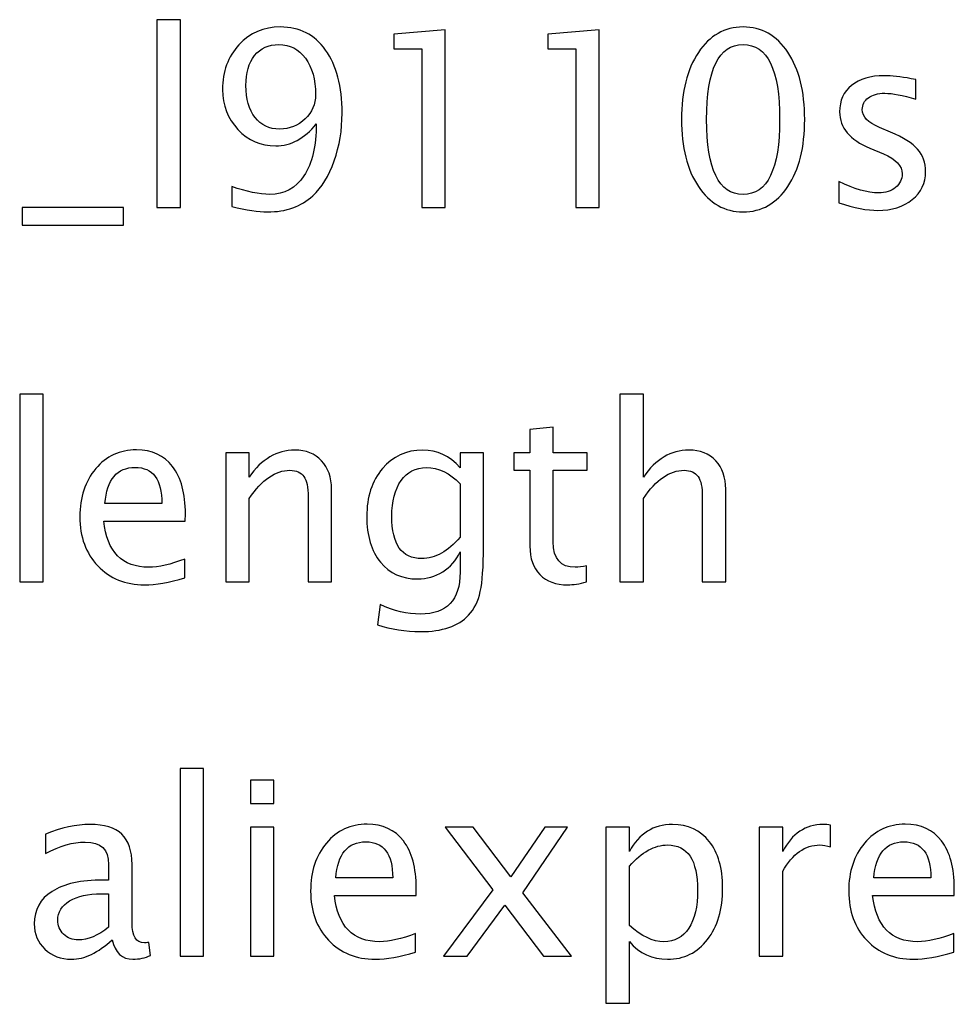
# Model space of a CAD drawing. Header units: centimetres. Extents: x -32.9 to 32.9, y -27.7 to 43.3.
# Drawn here: x 10.08 to 14.95, y 31.52 to 36.65 of the extents above; entities that cross this region are included whole.
import ezdxf

# ---------------------------------------------------------------- set-up
doc = ezdxf.new("R2010")
doc.units = ezdxf.units.CM
doc.header["$MEASUREMENT"] = 0
doc.layers.add('Layer 1', color=7, linetype='Continuous')

msp = doc.modelspace()

# ---------------------------------------------------------------- linework, layer by layer
at = {"layer": 'Layer 1'}
for points, knots in [([(10.79806, 35.67044), (10.79806, 35.67044), (10.79806, 36.64961), (10.79806, 36.64961), (10.79806, 36.64961), (10.79806, 36.64961), (10.91998, 36.64961), (10.91998, 36.64961), (10.91998, 36.64961), (10.91998, 36.64961), (10.91998, 35.67044), (10.91998, 35.67044), (10.91998, 35.67044), (10.91998, 35.67044), (10.79806, 35.67044), (10.79806, 35.67044)], [0, 0, 0, 0, 0.2, 0.2, 0.2, 0.2, 0.4, 0.4, 0.4, 0.4, 0.6, 0.6, 0.6, 0.6, 1, 1, 1, 1]), ([(11.18795, 35.67552), (11.18795, 35.67552), (11.18795, 35.77966), (11.18795, 35.77966), (11.18795, 35.77966), (11.26563, 35.75257), (11.33167, 35.73902), (11.38628, 35.73902), (11.38628, 35.73902), (11.46227, 35.73902), (11.52175, 35.77141), (11.56451, 35.83618), (11.56451, 35.83618), (11.60726, 35.90095), (11.62864, 35.99112), (11.62864, 36.10647), (11.62864, 36.10647), (11.56662, 36.03006), (11.49614, 35.99175), (11.41697, 35.99175), (11.41697, 35.99175), (11.33972, 35.99175), (11.2741, 36.02011), (11.22034, 36.07705), (11.22034, 36.07705), (11.16657, 36.13399), (11.13969, 36.20321), (11.13969, 36.28512), (11.13969, 36.28512), (11.13969, 36.3791), (11.16827, 36.45699), (11.22563, 36.5188), (11.22563, 36.5188), (11.28278, 36.58061), (11.35474, 36.61151), (11.44153, 36.61151), (11.44153, 36.61151), (11.54122, 36.61151), (11.61975, 36.57151), (11.67711, 36.4915), (11.67711, 36.4915), (11.73447, 36.41149), (11.76326, 36.30205), (11.76326, 36.16299), (11.76326, 36.16299), (11.76326, 36.07451), (11.7495, 35.99133), (11.72177, 35.91343), (11.72177, 35.91343), (11.69405, 35.83533), (11.657, 35.77479), (11.61023, 35.7314), (11.61023, 35.7314), (11.55054, 35.67552), (11.4718, 35.64758), (11.37443, 35.64758), (11.37443, 35.64758), (11.32638, 35.64758), (11.26436, 35.65689), (11.18795, 35.67552)], [0, 0, 0, 0, 0.0625, 0.0625, 0.0625, 0.0625, 0.125, 0.125, 0.125, 0.125, 0.1875, 0.1875, 0.1875, 0.1875, 0.25, 0.25, 0.25, 0.25, 0.3125, 0.3125, 0.3125, 0.3125, 0.375, 0.375, 0.375, 0.375, 0.4375, 0.4375, 0.4375, 0.4375, 0.5, 0.5, 0.5, 0.5, 0.5625, 0.5625, 0.5625, 0.5625, 0.625, 0.625, 0.625, 0.625, 0.6875, 0.6875, 0.6875, 0.6875, 0.75, 0.75, 0.75, 0.75, 0.8125, 0.8125, 0.8125, 0.8125, 0.875, 0.875, 0.875, 0.875, 1, 1, 1, 1]), ([(13.85367, 35.64758), (13.75736, 35.64758), (13.67968, 35.69182), (13.62084, 35.78008), (13.62084, 35.78008), (13.56178, 35.86835), (13.53236, 35.98477), (13.53236, 36.12955), (13.53236, 36.12955), (13.53236, 36.27433), (13.56178, 36.39074), (13.62084, 36.47901), (13.62084, 36.47901), (13.67968, 36.56727), (13.75736, 36.61151), (13.85367, 36.61151), (13.85367, 36.61151), (13.9504, 36.61151), (14.02808, 36.56748), (14.08693, 36.47943), (14.08693, 36.47943), (14.14556, 36.39138), (14.17498, 36.27475), (14.17498, 36.12955), (14.17498, 36.12955), (14.17498, 35.98477), (14.14556, 35.86835), (14.08693, 35.78008), (14.08693, 35.78008), (14.02808, 35.69182), (13.9504, 35.64758), (13.85367, 35.64758)], [0, 0, 0, 0, 0.1111111, 0.1111111, 0.1111111, 0.1111111, 0.2222222, 0.2222222, 0.2222222, 0.2222222, 0.3333333, 0.3333333, 0.3333333, 0.3333333, 0.4444444, 0.4444444, 0.4444444, 0.4444444, 0.5555556, 0.5555556, 0.5555556, 0.5555556, 0.6666667, 0.6666667, 0.6666667, 0.6666667, 0.7777778, 0.7777778, 0.7777778, 0.7777778, 1, 1, 1, 1]), ([(12.17897, 35.67044), (12.17897, 35.67044), (12.17897, 36.49721), (12.17897, 36.49721), (12.17897, 36.49721), (12.17897, 36.49721), (12.03292, 36.49721), (12.03292, 36.49721), (12.03292, 36.49721), (12.03292, 36.49721), (12.03292, 36.57341), (12.03292, 36.57341), (12.03292, 36.57341), (12.03292, 36.57341), (12.30089, 36.59627), (12.30089, 36.59627), (12.30089, 36.59627), (12.30089, 36.59627), (12.30089, 35.67044), (12.30089, 35.67044), (12.30089, 35.67044), (12.30089, 35.67044), (12.17897, 35.67044), (12.17897, 35.67044)], [0, 0, 0, 0, 0.1428571, 0.1428571, 0.1428571, 0.1428571, 0.2857143, 0.2857143, 0.2857143, 0.2857143, 0.4285714, 0.4285714, 0.4285714, 0.4285714, 0.5714286, 0.5714286, 0.5714286, 0.5714286, 0.7142857, 0.7142857, 0.7142857, 0.7142857, 1, 1, 1, 1]), ([(12.98203, 35.67044), (12.98203, 35.67044), (12.98203, 36.49721), (12.98203, 36.49721), (12.98203, 36.49721), (12.98203, 36.49721), (12.83598, 36.49721), (12.83598, 36.49721), (12.83598, 36.49721), (12.83598, 36.49721), (12.83598, 36.57341), (12.83598, 36.57341), (12.83598, 36.57341), (12.83598, 36.57341), (13.10395, 36.59627), (13.10395, 36.59627), (13.10395, 36.59627), (13.10395, 36.59627), (13.10395, 35.67044), (13.10395, 35.67044), (13.10395, 35.67044), (13.10395, 35.67044), (12.98203, 35.67044), (12.98203, 35.67044)], [0, 0, 0, 0, 0.1428571, 0.1428571, 0.1428571, 0.1428571, 0.2857143, 0.2857143, 0.2857143, 0.2857143, 0.4285714, 0.4285714, 0.4285714, 0.4285714, 0.5714286, 0.5714286, 0.5714286, 0.5714286, 0.7142857, 0.7142857, 0.7142857, 0.7142857, 1, 1, 1, 1]), ([(11.26161, 36.30586), (11.26161, 36.23601), (11.27749, 36.18077), (11.30924, 36.14013), (11.30924, 36.14013), (11.34099, 36.0997), (11.38374, 36.07938), (11.43772, 36.07938), (11.43772, 36.07938), (11.48958, 36.07938), (11.53381, 36.09695), (11.57022, 36.13209), (11.57022, 36.13209), (11.60663, 36.16722), (11.62483, 36.20977), (11.62483, 36.2593), (11.62483, 36.2593), (11.62483, 36.33761), (11.60726, 36.40069), (11.57191, 36.44832), (11.57191, 36.44832), (11.53678, 36.49615), (11.49063, 36.52007), (11.43327, 36.52007), (11.43327, 36.52007), (11.37972, 36.52007), (11.33781, 36.50102), (11.30733, 36.46292), (11.30733, 36.46292), (11.27685, 36.42482), (11.26161, 36.37254), (11.26161, 36.30586)], [0, 0, 0, 0, 0.1111111, 0.1111111, 0.1111111, 0.1111111, 0.2222222, 0.2222222, 0.2222222, 0.2222222, 0.3333333, 0.3333333, 0.3333333, 0.3333333, 0.4444444, 0.4444444, 0.4444444, 0.4444444, 0.5555556, 0.5555556, 0.5555556, 0.5555556, 0.6666667, 0.6666667, 0.6666667, 0.6666667, 0.7777778, 0.7777778, 0.7777778, 0.7777778, 1, 1, 1, 1]), ([(13.85346, 35.73902), (13.98067, 35.73902), (14.04417, 35.8692), (14.04417, 36.12955), (14.04417, 36.12955), (14.04417, 36.3899), (13.98067, 36.52007), (13.85346, 36.52007), (13.85346, 36.52007), (13.72667, 36.52007), (13.66317, 36.3899), (13.66317, 36.12955), (13.66317, 36.12955), (13.66317, 35.8692), (13.72667, 35.73902), (13.85346, 35.73902)], [0, 0, 0, 0, 0.2, 0.2, 0.2, 0.2, 0.4, 0.4, 0.4, 0.4, 0.6, 0.6, 0.6, 0.6, 1, 1, 1, 1]), ([(14.3532, 35.69457), (14.3532, 35.69457), (14.3532, 35.80633), (14.3532, 35.80633), (14.3532, 35.80633), (14.433, 35.76654), (14.50221, 35.74664), (14.56127, 35.74664), (14.56127, 35.74664), (14.59641, 35.74664), (14.62562, 35.75617), (14.64869, 35.77522), (14.64869, 35.77522), (14.67176, 35.79405), (14.6834, 35.81776), (14.6834, 35.84634), (14.6834, 35.84634), (14.6834, 35.88803), (14.65102, 35.92254), (14.58625, 35.94984), (14.58625, 35.94984), (14.58625, 35.94984), (14.51491, 35.98011), (14.51491, 35.98011), (14.51491, 35.98011), (14.40972, 36.02371), (14.35701, 36.08679), (14.35701, 36.1687), (14.35701, 36.1687), (14.35701, 36.22734), (14.37775, 36.27348), (14.41924, 36.30713), (14.41924, 36.30713), (14.46073, 36.34079), (14.51767, 36.35751), (14.58984, 36.35751), (14.58984, 36.35751), (14.62731, 36.35751), (14.67388, 36.35243), (14.72912, 36.34206), (14.72912, 36.34206), (14.72912, 36.34206), (14.75452, 36.33719), (14.75452, 36.33719), (14.75452, 36.33719), (14.75452, 36.33719), (14.75452, 36.23559), (14.75452, 36.23559), (14.75452, 36.23559), (14.68658, 36.25591), (14.63239, 36.26607), (14.59196, 36.26607), (14.59196, 36.26607), (14.5564, 36.26607), (14.52825, 36.25824), (14.50687, 36.24279), (14.50687, 36.24279), (14.4857, 36.22734), (14.47512, 36.20659), (14.47512, 36.18056), (14.47512, 36.18056), (14.47512, 36.14394), (14.50475, 36.11282), (14.56423, 36.08764), (14.56423, 36.08764), (14.56423, 36.08764), (14.62286, 36.06287), (14.62286, 36.06287), (14.62286, 36.06287), (14.68933, 36.03493), (14.73632, 36.0053), (14.76383, 35.97418), (14.76383, 35.97418), (14.79156, 35.94307), (14.80532, 35.90412), (14.80532, 35.85755), (14.80532, 35.85755), (14.80532, 35.7985), (14.78204, 35.75003), (14.73526, 35.71214), (14.73526, 35.71214), (14.68869, 35.67425), (14.629, 35.6552), (14.5564, 35.6552), (14.5564, 35.6552), (14.50052, 35.6552), (14.433, 35.66832), (14.3532, 35.69457)], [0, 0, 0, 0, 0.0434783, 0.0434783, 0.0434783, 0.0434783, 0.0869565, 0.0869565, 0.0869565, 0.0869565, 0.1304348, 0.1304348, 0.1304348, 0.1304348, 0.173913, 0.173913, 0.173913, 0.173913, 0.2173913, 0.2173913, 0.2173913, 0.2173913, 0.2608696, 0.2608696, 0.2608696, 0.2608696, 0.3043478, 0.3043478, 0.3043478, 0.3043478, 0.3478261, 0.3478261, 0.3478261, 0.3478261, 0.3913043, 0.3913043, 0.3913043, 0.3913043, 0.4347826, 0.4347826, 0.4347826, 0.4347826, 0.4782609, 0.4782609, 0.4782609, 0.4782609, 0.5217391, 0.5217391, 0.5217391, 0.5217391, 0.5652174, 0.5652174, 0.5652174, 0.5652174, 0.6086957, 0.6086957, 0.6086957, 0.6086957, 0.6521739, 0.6521739, 0.6521739, 0.6521739, 0.6956522, 0.6956522, 0.6956522, 0.6956522, 0.7391304, 0.7391304, 0.7391304, 0.7391304, 0.7826087, 0.7826087, 0.7826087, 0.7826087, 0.826087, 0.826087, 0.826087, 0.826087, 0.8695652, 0.8695652, 0.8695652, 0.8695652, 0.9130435, 0.9130435, 0.9130435, 0.9130435, 1, 1, 1, 1]), ([(10.09448, 35.579), (10.09448, 35.579), (10.09448, 35.67044), (10.09448, 35.67044), (10.09448, 35.67044), (10.09448, 35.67044), (10.6228, 35.67044), (10.6228, 35.67044), (10.6228, 35.67044), (10.6228, 35.67044), (10.6228, 35.579), (10.6228, 35.579), (10.6228, 35.579), (10.6228, 35.579), (10.09448, 35.579), (10.09448, 35.579)], [0, 0, 0, 0, 0.2, 0.2, 0.2, 0.2, 0.4, 0.4, 0.4, 0.4, 0.6, 0.6, 0.6, 0.6, 1, 1, 1, 1]), ([(10.08221, 33.71887), (10.08221, 33.71887), (10.08221, 34.69804), (10.08221, 34.69804), (10.08221, 34.69804), (10.08221, 34.69804), (10.20413, 34.69804), (10.20413, 34.69804), (10.20413, 34.69804), (10.20413, 34.69804), (10.20413, 33.71887), (10.20413, 33.71887), (10.20413, 33.71887), (10.20413, 33.71887), (10.08221, 33.71887), (10.08221, 33.71887)], [0, 0, 0, 0, 0.2, 0.2, 0.2, 0.2, 0.4, 0.4, 0.4, 0.4, 0.6, 0.6, 0.6, 0.6, 1, 1, 1, 1]), ([(13.21192, 33.71887), (13.21192, 33.71887), (13.21192, 34.69804), (13.21192, 34.69804), (13.21192, 34.69804), (13.21192, 34.69804), (13.33384, 34.69804), (13.33384, 34.69804), (13.33384, 34.69804), (13.33384, 34.69804), (13.33384, 34.26476), (13.33384, 34.26476), (13.33384, 34.26476), (13.3984, 34.35895), (13.47756, 34.40594), (13.57112, 34.40594), (13.57112, 34.40594), (13.62996, 34.40594), (13.67674, 34.38753), (13.71124, 34.35048), (13.71124, 34.35048), (13.74574, 34.31365), (13.7631, 34.26391), (13.7631, 34.20168), (13.7631, 34.20168), (13.7631, 34.20168), (13.7631, 33.71887), (13.7631, 33.71887), (13.7631, 33.71887), (13.7631, 33.71887), (13.64118, 33.71887), (13.64118, 33.71887), (13.64118, 33.71887), (13.64118, 33.71887), (13.64118, 34.16189), (13.64118, 34.16189), (13.64118, 34.16189), (13.64118, 34.21184), (13.63377, 34.2474), (13.61917, 34.26857), (13.61917, 34.26857), (13.60435, 34.28995), (13.58001, 34.30053), (13.54593, 34.30053), (13.54593, 34.30053), (13.471, 34.30053), (13.4003, 34.25164), (13.33384, 34.15385), (13.33384, 34.15385), (13.33384, 34.15385), (13.33384, 33.71887), (13.33384, 33.71887), (13.33384, 33.71887), (13.33384, 33.71887), (13.21192, 33.71887), (13.21192, 33.71887)], [0, 0, 0, 0, 0.0666667, 0.0666667, 0.0666667, 0.0666667, 0.1333333, 0.1333333, 0.1333333, 0.1333333, 0.2, 0.2, 0.2, 0.2, 0.2666667, 0.2666667, 0.2666667, 0.2666667, 0.3333333, 0.3333333, 0.3333333, 0.3333333, 0.4, 0.4, 0.4, 0.4, 0.4666667, 0.4666667, 0.4666667, 0.4666667, 0.5333333, 0.5333333, 0.5333333, 0.5333333, 0.6, 0.6, 0.6, 0.6, 0.6666667, 0.6666667, 0.6666667, 0.6666667, 0.7333333, 0.7333333, 0.7333333, 0.7333333, 0.8, 0.8, 0.8, 0.8, 0.8666667, 0.8666667, 0.8666667, 0.8666667, 1, 1, 1, 1]), ([(13.03793, 33.71908), (13.00025, 33.70871), (12.96745, 33.70363), (12.93972, 33.70363), (12.93972, 33.70363), (12.87749, 33.70363), (12.82902, 33.72141), (12.7943, 33.75697), (12.7943, 33.75697), (12.75938, 33.79253), (12.74202, 33.84185), (12.74202, 33.90514), (12.74202, 33.90514), (12.74202, 33.90514), (12.74202, 34.30053), (12.74202, 34.30053), (12.74202, 34.30053), (12.74202, 34.30053), (12.65778, 34.30053), (12.65778, 34.30053), (12.65778, 34.30053), (12.65778, 34.30053), (12.65778, 34.39197), (12.65778, 34.39197), (12.65778, 34.39197), (12.65778, 34.39197), (12.74202, 34.39197), (12.74202, 34.39197), (12.74202, 34.39197), (12.74202, 34.39197), (12.74202, 34.51368), (12.74202, 34.51368), (12.74202, 34.51368), (12.74202, 34.51368), (12.86394, 34.52532), (12.86394, 34.52532), (12.86394, 34.52532), (12.86394, 34.52532), (12.86394, 34.39197), (12.86394, 34.39197), (12.86394, 34.39197), (12.86394, 34.39197), (13.04047, 34.39197), (13.04047, 34.39197), (13.04047, 34.39197), (13.04047, 34.39197), (13.04047, 34.30053), (13.04047, 34.30053), (13.04047, 34.30053), (13.04047, 34.30053), (12.86394, 34.30053), (12.86394, 34.30053), (12.86394, 34.30053), (12.86394, 34.30053), (12.86394, 33.92715), (12.86394, 33.92715), (12.86394, 33.92715), (12.86394, 33.8391), (12.90225, 33.79507), (12.97866, 33.79507), (12.97866, 33.79507), (12.99496, 33.79507), (13.01465, 33.79782), (13.03793, 33.80311), (13.03793, 33.80311), (13.03793, 33.80311), (13.03793, 33.71908), (13.03793, 33.71908)], [0, 0, 0, 0, 0.0555556, 0.0555556, 0.0555556, 0.0555556, 0.1111111, 0.1111111, 0.1111111, 0.1111111, 0.1666667, 0.1666667, 0.1666667, 0.1666667, 0.2222222, 0.2222222, 0.2222222, 0.2222222, 0.2777778, 0.2777778, 0.2777778, 0.2777778, 0.3333333, 0.3333333, 0.3333333, 0.3333333, 0.3888889, 0.3888889, 0.3888889, 0.3888889, 0.4444444, 0.4444444, 0.4444444, 0.4444444, 0.5, 0.5, 0.5, 0.5, 0.5555556, 0.5555556, 0.5555556, 0.5555556, 0.6111111, 0.6111111, 0.6111111, 0.6111111, 0.6666667, 0.6666667, 0.6666667, 0.6666667, 0.7222222, 0.7222222, 0.7222222, 0.7222222, 0.7777778, 0.7777778, 0.7777778, 0.7777778, 0.8333333, 0.8333333, 0.8333333, 0.8333333, 0.8888889, 0.8888889, 0.8888889, 0.8888889, 1, 1, 1, 1]), ([(10.94327, 33.74046), (10.86136, 33.71591), (10.79129, 33.70363), (10.73287, 33.70363), (10.73287, 33.70363), (10.63318, 33.70363), (10.55211, 33.73665), (10.48967, 33.80248), (10.48967, 33.80248), (10.42723, 33.86831), (10.3959, 33.95361), (10.3959, 34.0586), (10.3959, 34.0586), (10.3959, 34.16041), (10.42342, 34.24402), (10.47866, 34.30942), (10.47866, 34.30942), (10.53391, 34.37461), (10.6046, 34.40721), (10.69075, 34.40721), (10.69075, 34.40721), (10.77224, 34.40721), (10.83532, 34.37821), (10.87977, 34.32022), (10.87977, 34.32022), (10.92422, 34.26222), (10.94645, 34.18009), (10.94645, 34.07362), (10.94645, 34.07362), (10.94645, 34.07362), (10.94581, 34.03637), (10.94581, 34.03637), (10.94581, 34.03637), (10.94581, 34.03637), (10.52036, 34.03637), (10.52036, 34.03637), (10.52036, 34.03637), (10.53814, 33.8755), (10.61667, 33.79507), (10.75573, 33.79507), (10.75573, 33.79507), (10.80675, 33.79507), (10.86919, 33.80946), (10.94327, 33.83825), (10.94327, 33.83825), (10.94327, 33.83825), (10.94327, 33.74046), (10.94327, 33.74046)], [0, 0, 0, 0, 0.0769231, 0.0769231, 0.0769231, 0.0769231, 0.1538462, 0.1538462, 0.1538462, 0.1538462, 0.2307692, 0.2307692, 0.2307692, 0.2307692, 0.3076923, 0.3076923, 0.3076923, 0.3076923, 0.3846154, 0.3846154, 0.3846154, 0.3846154, 0.4615385, 0.4615385, 0.4615385, 0.4615385, 0.5384615, 0.5384615, 0.5384615, 0.5384615, 0.6153846, 0.6153846, 0.6153846, 0.6153846, 0.6923077, 0.6923077, 0.6923077, 0.6923077, 0.7692308, 0.7692308, 0.7692308, 0.7692308, 0.8461538, 0.8461538, 0.8461538, 0.8461538, 1, 1, 1, 1]), ([(11.15684, 33.71887), (11.15684, 33.71887), (11.15684, 34.39197), (11.15684, 34.39197), (11.15684, 34.39197), (11.15684, 34.39197), (11.27876, 34.39197), (11.27876, 34.39197), (11.27876, 34.39197), (11.27876, 34.39197), (11.27876, 34.26476), (11.27876, 34.26476), (11.27876, 34.26476), (11.34332, 34.35895), (11.42248, 34.40594), (11.51604, 34.40594), (11.51604, 34.40594), (11.57488, 34.40594), (11.62166, 34.38753), (11.65616, 34.35048), (11.65616, 34.35048), (11.69066, 34.31365), (11.70802, 34.26391), (11.70802, 34.20168), (11.70802, 34.20168), (11.70802, 34.20168), (11.70802, 33.71887), (11.70802, 33.71887), (11.70802, 33.71887), (11.70802, 33.71887), (11.5861, 33.71887), (11.5861, 33.71887), (11.5861, 33.71887), (11.5861, 33.71887), (11.5861, 34.16189), (11.5861, 34.16189), (11.5861, 34.16189), (11.5861, 34.21184), (11.57869, 34.2474), (11.56409, 34.26857), (11.56409, 34.26857), (11.54927, 34.28995), (11.52493, 34.30053), (11.49085, 34.30053), (11.49085, 34.30053), (11.41592, 34.30053), (11.34522, 34.25164), (11.27876, 34.15385), (11.27876, 34.15385), (11.27876, 34.15385), (11.27876, 33.71887), (11.27876, 33.71887), (11.27876, 33.71887), (11.27876, 33.71887), (11.15684, 33.71887), (11.15684, 33.71887)], [0, 0, 0, 0, 0.0666667, 0.0666667, 0.0666667, 0.0666667, 0.1333333, 0.1333333, 0.1333333, 0.1333333, 0.2, 0.2, 0.2, 0.2, 0.2666667, 0.2666667, 0.2666667, 0.2666667, 0.3333333, 0.3333333, 0.3333333, 0.3333333, 0.4, 0.4, 0.4, 0.4, 0.4666667, 0.4666667, 0.4666667, 0.4666667, 0.5333333, 0.5333333, 0.5333333, 0.5333333, 0.6, 0.6, 0.6, 0.6, 0.6666667, 0.6666667, 0.6666667, 0.6666667, 0.7333333, 0.7333333, 0.7333333, 0.7333333, 0.8, 0.8, 0.8, 0.8, 0.8666667, 0.8666667, 0.8666667, 0.8666667, 1, 1, 1, 1]), ([(11.94763, 33.49535), (11.94763, 33.49535), (11.96202, 33.60076), (11.96202, 33.60076), (11.96202, 33.60076), (12.03272, 33.56774), (12.10278, 33.55123), (12.172, 33.55123), (12.172, 33.55123), (12.30937, 33.55123), (12.37816, 33.62404), (12.37816, 33.76946), (12.37816, 33.76946), (12.37816, 33.76946), (12.37816, 33.87529), (12.37816, 33.87529), (12.37816, 33.87529), (12.35699, 33.83063), (12.32694, 33.79613), (12.28778, 33.77136), (12.28778, 33.77136), (12.24862, 33.7466), (12.20502, 33.73411), (12.15697, 33.73411), (12.15697, 33.73411), (12.07548, 33.73411), (12.01092, 33.76332), (11.96329, 33.82174), (11.96329, 33.82174), (11.91567, 33.88016), (11.89175, 33.95932), (11.89175, 34.05923), (11.89175, 34.05923), (11.89175, 34.16147), (11.91884, 34.24486), (11.97303, 34.30942), (11.97303, 34.30942), (12.02743, 34.37377), (12.09749, 34.40594), (12.18364, 34.40594), (12.18364, 34.40594), (12.25899, 34.40594), (12.32397, 34.37546), (12.37816, 34.31429), (12.37816, 34.31429), (12.37816, 34.31429), (12.37816, 34.39197), (12.37816, 34.39197), (12.37816, 34.39197), (12.37816, 34.39197), (12.50008, 34.39197), (12.50008, 34.39197), (12.50008, 34.39197), (12.50008, 34.39197), (12.50008, 33.9026), (12.50008, 33.9026), (12.50008, 33.9026), (12.50008, 33.7974), (12.49458, 33.71951), (12.48357, 33.66892), (12.48357, 33.66892), (12.47278, 33.61833), (12.45203, 33.57684), (12.42198, 33.54467), (12.42198, 33.54467), (12.36864, 33.48815), (12.28524, 33.45979), (12.172, 33.45979), (12.172, 33.45979), (12.09432, 33.45979), (12.0196, 33.47164), (11.94763, 33.49535)], [0, 0, 0, 0, 0.0526316, 0.0526316, 0.0526316, 0.0526316, 0.1052632, 0.1052632, 0.1052632, 0.1052632, 0.1578947, 0.1578947, 0.1578947, 0.1578947, 0.2105263, 0.2105263, 0.2105263, 0.2105263, 0.2631579, 0.2631579, 0.2631579, 0.2631579, 0.3157895, 0.3157895, 0.3157895, 0.3157895, 0.3684211, 0.3684211, 0.3684211, 0.3684211, 0.4210526, 0.4210526, 0.4210526, 0.4210526, 0.4736842, 0.4736842, 0.4736842, 0.4736842, 0.5263158, 0.5263158, 0.5263158, 0.5263158, 0.5789474, 0.5789474, 0.5789474, 0.5789474, 0.6315789, 0.6315789, 0.6315789, 0.6315789, 0.6842105, 0.6842105, 0.6842105, 0.6842105, 0.7368421, 0.7368421, 0.7368421, 0.7368421, 0.7894737, 0.7894737, 0.7894737, 0.7894737, 0.8421053, 0.8421053, 0.8421053, 0.8421053, 0.8947368, 0.8947368, 0.8947368, 0.8947368, 1, 1, 1, 1]), ([(10.52671, 34.12781), (10.52671, 34.12781), (10.82389, 34.12781), (10.82389, 34.12781), (10.82389, 34.12781), (10.82389, 34.25312), (10.77711, 34.31577), (10.68377, 34.31577), (10.68377, 34.31577), (10.58979, 34.31577), (10.53751, 34.25312), (10.52671, 34.12781)], [0, 0, 0, 0, 0.25, 0.25, 0.25, 0.25, 0.5, 0.5, 0.5, 0.5, 1, 1, 1, 1]), ([(12.37816, 33.9517), (12.37816, 33.9517), (12.37816, 34.23089), (12.37816, 34.23089), (12.37816, 34.23089), (12.3244, 34.28656), (12.26577, 34.3145), (12.20248, 34.3145), (12.20248, 34.3145), (12.14617, 34.3145), (12.10215, 34.29206), (12.0704, 34.24698), (12.0704, 34.24698), (12.03844, 34.20211), (12.02256, 34.13966), (12.02256, 34.06008), (12.02256, 34.06008), (12.02256, 33.91382), (12.07442, 33.84079), (12.17835, 33.84079), (12.17835, 33.84079), (12.24904, 33.84079), (12.31572, 33.87783), (12.37816, 33.9517)], [0, 0, 0, 0, 0.1428571, 0.1428571, 0.1428571, 0.1428571, 0.2857143, 0.2857143, 0.2857143, 0.2857143, 0.4285714, 0.4285714, 0.4285714, 0.4285714, 0.5714286, 0.5714286, 0.5714286, 0.5714286, 0.7142857, 0.7142857, 0.7142857, 0.7142857, 1, 1, 1, 1]), ([(10.91829, 31.7673), (10.91829, 31.7673), (10.91829, 32.74647), (10.91829, 32.74647), (10.91829, 32.74647), (10.91829, 32.74647), (11.04021, 32.74647), (11.04021, 32.74647), (11.04021, 32.74647), (11.04021, 32.74647), (11.04021, 31.7673), (11.04021, 31.7673), (11.04021, 31.7673), (11.04021, 31.7673), (10.91829, 31.7673), (10.91829, 31.7673)], [0, 0, 0, 0, 0.2, 0.2, 0.2, 0.2, 0.4, 0.4, 0.4, 0.4, 0.6, 0.6, 0.6, 0.6, 1, 1, 1, 1]), ([(11.28532, 32.56359), (11.28532, 32.56359), (11.28532, 32.68551), (11.28532, 32.68551), (11.28532, 32.68551), (11.28532, 32.68551), (11.40724, 32.68551), (11.40724, 32.68551), (11.40724, 32.68551), (11.40724, 32.68551), (11.40724, 32.56359), (11.40724, 32.56359), (11.40724, 32.56359), (11.40724, 32.56359), (11.28532, 32.56359), (11.28532, 32.56359)], [0, 0, 0, 0, 0.2, 0.2, 0.2, 0.2, 0.4, 0.4, 0.4, 0.4, 0.6, 0.6, 0.6, 0.6, 1, 1, 1, 1]), ([(10.56396, 31.85303), (10.49073, 31.78572), (10.42024, 31.75206), (10.35251, 31.75206), (10.35251, 31.75206), (10.29684, 31.75206), (10.25048, 31.76942), (10.21387, 31.80434), (10.21387, 31.80434), (10.17704, 31.83927), (10.15862, 31.88329), (10.15862, 31.93642), (10.15862, 31.93642), (10.15862, 32.00987), (10.18952, 32.06639), (10.25133, 32.10576), (10.25133, 32.10576), (10.31314, 32.14513), (10.40183, 32.16481), (10.5174, 32.16481), (10.5174, 32.16481), (10.5174, 32.16481), (10.54597, 32.16481), (10.54597, 32.16481), (10.54597, 32.16481), (10.54597, 32.16481), (10.54597, 32.24588), (10.54597, 32.24588), (10.54597, 32.24588), (10.54597, 32.32398), (10.50533, 32.36293), (10.42384, 32.36293), (10.42384, 32.36293), (10.36076, 32.36293), (10.29176, 32.34303), (10.21704, 32.30324), (10.21704, 32.30324), (10.21704, 32.30324), (10.21704, 32.40357), (10.21704, 32.40357), (10.21704, 32.40357), (10.29917, 32.43744), (10.37664, 32.45437), (10.44924, 32.45437), (10.44924, 32.45437), (10.52396, 32.45437), (10.5792, 32.43744), (10.61455, 32.40336), (10.61455, 32.40336), (10.65011, 32.36928), (10.66789, 32.31679), (10.66789, 32.24588), (10.66789, 32.24588), (10.66789, 32.24588), (10.66789, 31.94171), (10.66789, 31.94171), (10.66789, 31.94171), (10.66789, 31.87208), (10.68927, 31.83715), (10.73224, 31.83715), (10.73224, 31.83715), (10.73753, 31.83715), (10.74536, 31.838), (10.75573, 31.83969), (10.75573, 31.83969), (10.75573, 31.83969), (10.76441, 31.77196), (10.76441, 31.77196), (10.76441, 31.77196), (10.73668, 31.75862), (10.7062, 31.75206), (10.67276, 31.75206), (10.67276, 31.75206), (10.61582, 31.75206), (10.57963, 31.78572), (10.56396, 31.85303)], [0, 0, 0, 0, 0.05, 0.05, 0.05, 0.05, 0.1, 0.1, 0.1, 0.1, 0.15, 0.15, 0.15, 0.15, 0.2, 0.2, 0.2, 0.2, 0.25, 0.25, 0.25, 0.25, 0.3, 0.3, 0.3, 0.3, 0.35, 0.35, 0.35, 0.35, 0.4, 0.4, 0.4, 0.4, 0.45, 0.45, 0.45, 0.45, 0.5, 0.5, 0.5, 0.5, 0.55, 0.55, 0.55, 0.55, 0.6, 0.6, 0.6, 0.6, 0.65, 0.65, 0.65, 0.65, 0.7, 0.7, 0.7, 0.7, 0.75, 0.75, 0.75, 0.75, 0.8, 0.8, 0.8, 0.8, 0.85, 0.85, 0.85, 0.85, 0.9, 0.9, 0.9, 0.9, 1, 1, 1, 1]), ([(11.28532, 31.7673), (11.28532, 31.7673), (11.28532, 32.4404), (11.28532, 32.4404), (11.28532, 32.4404), (11.28532, 32.4404), (11.40724, 32.4404), (11.40724, 32.4404), (11.40724, 32.4404), (11.40724, 32.4404), (11.40724, 31.7673), (11.40724, 31.7673), (11.40724, 31.7673), (11.40724, 31.7673), (11.28532, 31.7673), (11.28532, 31.7673)], [0, 0, 0, 0, 0.2, 0.2, 0.2, 0.2, 0.4, 0.4, 0.4, 0.4, 0.6, 0.6, 0.6, 0.6, 1, 1, 1, 1]), ([(12.14638, 31.78889), (12.06447, 31.76434), (11.9944, 31.75206), (11.93598, 31.75206), (11.93598, 31.75206), (11.83629, 31.75206), (11.75522, 31.78508), (11.69278, 31.85091), (11.69278, 31.85091), (11.63034, 31.91674), (11.59901, 32.00204), (11.59901, 32.10703), (11.59901, 32.10703), (11.59901, 32.20884), (11.62653, 32.29245), (11.68177, 32.35785), (11.68177, 32.35785), (11.73702, 32.42304), (11.80771, 32.45564), (11.89386, 32.45564), (11.89386, 32.45564), (11.97535, 32.45564), (12.03843, 32.42664), (12.08288, 32.36865), (12.08288, 32.36865), (12.12733, 32.31065), (12.14956, 32.22852), (12.14956, 32.12205), (12.14956, 32.12205), (12.14956, 32.12205), (12.14892, 32.0848), (12.14892, 32.0848), (12.14892, 32.0848), (12.14892, 32.0848), (11.72347, 32.0848), (11.72347, 32.0848), (11.72347, 32.0848), (11.74125, 31.92393), (11.81978, 31.8435), (11.95884, 31.8435), (11.95884, 31.8435), (12.00986, 31.8435), (12.0723, 31.85789), (12.14638, 31.88668), (12.14638, 31.88668), (12.14638, 31.88668), (12.14638, 31.78889), (12.14638, 31.78889)], [0, 0, 0, 0, 0.0769231, 0.0769231, 0.0769231, 0.0769231, 0.1538462, 0.1538462, 0.1538462, 0.1538462, 0.2307692, 0.2307692, 0.2307692, 0.2307692, 0.3076923, 0.3076923, 0.3076923, 0.3076923, 0.3846154, 0.3846154, 0.3846154, 0.3846154, 0.4615385, 0.4615385, 0.4615385, 0.4615385, 0.5384615, 0.5384615, 0.5384615, 0.5384615, 0.6153846, 0.6153846, 0.6153846, 0.6153846, 0.6923077, 0.6923077, 0.6923077, 0.6923077, 0.7692308, 0.7692308, 0.7692308, 0.7692308, 0.8461538, 0.8461538, 0.8461538, 0.8461538, 1, 1, 1, 1]), ([(12.29264, 31.7673), (12.29264, 31.7673), (12.54897, 32.11465), (12.54897, 32.11465), (12.54897, 32.11465), (12.54897, 32.11465), (12.30026, 32.4404), (12.30026, 32.4404), (12.30026, 32.4404), (12.30026, 32.4404), (12.44568, 32.4404), (12.44568, 32.4404), (12.44568, 32.4404), (12.44568, 32.4404), (12.6421, 32.18111), (12.6421, 32.18111), (12.6421, 32.18111), (12.6421, 32.18111), (12.8199, 32.4404), (12.8199, 32.4404), (12.8199, 32.4404), (12.8199, 32.4404), (12.93907, 32.4404), (12.93907, 32.4404), (12.93907, 32.4404), (12.93907, 32.4404), (12.70624, 32.09898), (12.70624, 32.09898), (12.70624, 32.09898), (12.70624, 32.09898), (12.95939, 31.7673), (12.95939, 31.7673), (12.95939, 31.7673), (12.95939, 31.7673), (12.81398, 31.7673), (12.81398, 31.7673), (12.81398, 31.7673), (12.81398, 31.7673), (12.6112, 32.034), (12.6112, 32.034), (12.6112, 32.034), (12.6112, 32.034), (12.41498, 31.7673), (12.41498, 31.7673), (12.41498, 31.7673), (12.41498, 31.7673), (12.29264, 31.7673), (12.29264, 31.7673)], [0, 0, 0, 0, 0.0769231, 0.0769231, 0.0769231, 0.0769231, 0.1538462, 0.1538462, 0.1538462, 0.1538462, 0.2307692, 0.2307692, 0.2307692, 0.2307692, 0.3076923, 0.3076923, 0.3076923, 0.3076923, 0.3846154, 0.3846154, 0.3846154, 0.3846154, 0.4615385, 0.4615385, 0.4615385, 0.4615385, 0.5384615, 0.5384615, 0.5384615, 0.5384615, 0.6153846, 0.6153846, 0.6153846, 0.6153846, 0.6923077, 0.6923077, 0.6923077, 0.6923077, 0.7692308, 0.7692308, 0.7692308, 0.7692308, 0.8461538, 0.8461538, 0.8461538, 0.8461538, 1, 1, 1, 1]), ([(13.13888, 31.52219), (13.13888, 31.52219), (13.13888, 32.4404), (13.13888, 32.4404), (13.13888, 32.4404), (13.13888, 32.4404), (13.2608, 32.4404), (13.2608, 32.4404), (13.2608, 32.4404), (13.2608, 32.4404), (13.2608, 32.31319), (13.2608, 32.31319), (13.2608, 32.31319), (13.31075, 32.40738), (13.3859, 32.45437), (13.48601, 32.45437), (13.48601, 32.45437), (13.56708, 32.45437), (13.63079, 32.42495), (13.67736, 32.36589), (13.67736, 32.36589), (13.72393, 32.30684), (13.74721, 32.22619), (13.74721, 32.12396), (13.74721, 32.12396), (13.74721, 32.01262), (13.72075, 31.92266), (13.66805, 31.85451), (13.66805, 31.85451), (13.61534, 31.78614), (13.54592, 31.75206), (13.45998, 31.75206), (13.45998, 31.75206), (13.38018, 31.75206), (13.31372, 31.78254), (13.2608, 31.84371), (13.2608, 31.84371), (13.2608, 31.84371), (13.2608, 31.52219), (13.2608, 31.52219), (13.2608, 31.52219), (13.2608, 31.52219), (13.13888, 31.52219), (13.13888, 31.52219)], [0, 0, 0, 0, 0.0833333, 0.0833333, 0.0833333, 0.0833333, 0.1666667, 0.1666667, 0.1666667, 0.1666667, 0.25, 0.25, 0.25, 0.25, 0.3333333, 0.3333333, 0.3333333, 0.3333333, 0.4166667, 0.4166667, 0.4166667, 0.4166667, 0.5, 0.5, 0.5, 0.5, 0.5833333, 0.5833333, 0.5833333, 0.5833333, 0.6666667, 0.6666667, 0.6666667, 0.6666667, 0.75, 0.75, 0.75, 0.75, 0.8333333, 0.8333333, 0.8333333, 0.8333333, 1, 1, 1, 1]), ([(13.93813, 31.7673), (13.93813, 31.7673), (13.93813, 32.4404), (13.93813, 32.4404), (13.93813, 32.4404), (13.93813, 32.4404), (14.06005, 32.4404), (14.06005, 32.4404), (14.06005, 32.4404), (14.06005, 32.4404), (14.06005, 32.31319), (14.06005, 32.31319), (14.06005, 32.31319), (14.10852, 32.40738), (14.1788, 32.45437), (14.27108, 32.45437), (14.27108, 32.45437), (14.28357, 32.45437), (14.29669, 32.45331), (14.31024, 32.4512), (14.31024, 32.4512), (14.31024, 32.4512), (14.31024, 32.33711), (14.31024, 32.33711), (14.31024, 32.33711), (14.28907, 32.34409), (14.27045, 32.34769), (14.25436, 32.34769), (14.25436, 32.34769), (14.17689, 32.34769), (14.11212, 32.30197), (14.06005, 32.21032), (14.06005, 32.21032), (14.06005, 32.21032), (14.06005, 31.7673), (14.06005, 31.7673), (14.06005, 31.7673), (14.06005, 31.7673), (13.93813, 31.7673), (13.93813, 31.7673)], [0, 0, 0, 0, 0.0909091, 0.0909091, 0.0909091, 0.0909091, 0.1818182, 0.1818182, 0.1818182, 0.1818182, 0.2727273, 0.2727273, 0.2727273, 0.2727273, 0.3636364, 0.3636364, 0.3636364, 0.3636364, 0.4545455, 0.4545455, 0.4545455, 0.4545455, 0.5454545, 0.5454545, 0.5454545, 0.5454545, 0.6363636, 0.6363636, 0.6363636, 0.6363636, 0.7272727, 0.7272727, 0.7272727, 0.7272727, 0.8181818, 0.8181818, 0.8181818, 0.8181818, 1, 1, 1, 1]), ([(14.9518, 31.78889), (14.86989, 31.76434), (14.79982, 31.75206), (14.7414, 31.75206), (14.7414, 31.75206), (14.64171, 31.75206), (14.56064, 31.78508), (14.4982, 31.85091), (14.4982, 31.85091), (14.43576, 31.91674), (14.40443, 32.00204), (14.40443, 32.10703), (14.40443, 32.10703), (14.40443, 32.20884), (14.43195, 32.29245), (14.48719, 32.35785), (14.48719, 32.35785), (14.54244, 32.42304), (14.61313, 32.45564), (14.69928, 32.45564), (14.69928, 32.45564), (14.78077, 32.45564), (14.84385, 32.42664), (14.8883, 32.36865), (14.8883, 32.36865), (14.93275, 32.31065), (14.95498, 32.22852), (14.95498, 32.12205), (14.95498, 32.12205), (14.95498, 32.12205), (14.95434, 32.0848), (14.95434, 32.0848), (14.95434, 32.0848), (14.95434, 32.0848), (14.52889, 32.0848), (14.52889, 32.0848), (14.52889, 32.0848), (14.54667, 31.92393), (14.6252, 31.8435), (14.76426, 31.8435), (14.76426, 31.8435), (14.81528, 31.8435), (14.87772, 31.85789), (14.9518, 31.88668), (14.9518, 31.88668), (14.9518, 31.88668), (14.9518, 31.78889), (14.9518, 31.78889)], [0, 0, 0, 0, 0.0769231, 0.0769231, 0.0769231, 0.0769231, 0.1538462, 0.1538462, 0.1538462, 0.1538462, 0.2307692, 0.2307692, 0.2307692, 0.2307692, 0.3076923, 0.3076923, 0.3076923, 0.3076923, 0.3846154, 0.3846154, 0.3846154, 0.3846154, 0.4615385, 0.4615385, 0.4615385, 0.4615385, 0.5384615, 0.5384615, 0.5384615, 0.5384615, 0.6153846, 0.6153846, 0.6153846, 0.6153846, 0.6923077, 0.6923077, 0.6923077, 0.6923077, 0.7692308, 0.7692308, 0.7692308, 0.7692308, 0.8461538, 0.8461538, 0.8461538, 0.8461538, 1, 1, 1, 1]), ([(11.72982, 32.17624), (11.72982, 32.17624), (12.027, 32.17624), (12.027, 32.17624), (12.027, 32.17624), (12.027, 32.30155), (11.98022, 32.3642), (11.88688, 32.3642), (11.88688, 32.3642), (11.7929, 32.3642), (11.74062, 32.30155), (11.72982, 32.17624)], [0, 0, 0, 0, 0.25, 0.25, 0.25, 0.25, 0.5, 0.5, 0.5, 0.5, 1, 1, 1, 1]), ([(14.53524, 32.17624), (14.53524, 32.17624), (14.83242, 32.17624), (14.83242, 32.17624), (14.83242, 32.17624), (14.83242, 32.30155), (14.78564, 32.3642), (14.6923, 32.3642), (14.6923, 32.3642), (14.59832, 32.3642), (14.54604, 32.30155), (14.53524, 32.17624)], [0, 0, 0, 0, 0.25, 0.25, 0.25, 0.25, 0.5, 0.5, 0.5, 0.5, 1, 1, 1, 1]), ([(13.2608, 31.92774), (13.32367, 31.87165), (13.38357, 31.8435), (13.44051, 31.8435), (13.44051, 31.8435), (13.4966, 31.8435), (13.53999, 31.867), (13.57047, 31.91377), (13.57047, 31.91377), (13.60116, 31.96055), (13.6164, 32.02638), (13.6164, 32.11147), (13.6164, 32.11147), (13.6164, 32.26895), (13.56433, 32.34769), (13.46019, 32.34769), (13.46019, 32.34769), (13.39203, 32.34769), (13.32557, 32.31086), (13.2608, 32.23699), (13.2608, 32.23699), (13.2608, 32.23699), (13.2608, 31.92774), (13.2608, 31.92774)], [0, 0, 0, 0, 0.1428571, 0.1428571, 0.1428571, 0.1428571, 0.2857143, 0.2857143, 0.2857143, 0.2857143, 0.4285714, 0.4285714, 0.4285714, 0.4285714, 0.5714286, 0.5714286, 0.5714286, 0.5714286, 0.7142857, 0.7142857, 0.7142857, 0.7142857, 1, 1, 1, 1]), ([(10.54597, 31.91949), (10.54597, 31.91949), (10.54597, 32.09242), (10.54597, 32.09242), (10.54597, 32.09242), (10.54597, 32.09242), (10.50681, 32.09369), (10.50681, 32.09369), (10.50681, 32.09369), (10.43908, 32.09369), (10.38447, 32.0812), (10.34277, 32.05623), (10.34277, 32.05623), (10.30128, 32.03104), (10.28054, 31.99781), (10.28054, 31.95632), (10.28054, 31.95632), (10.28054, 31.92732), (10.29091, 31.90277), (10.31144, 31.88266), (10.31144, 31.88266), (10.33219, 31.86255), (10.35738, 31.85239), (10.38722, 31.85239), (10.38722, 31.85239), (10.43802, 31.85239), (10.49094, 31.87483), (10.54597, 31.91949)], [0, 0, 0, 0, 0.125, 0.125, 0.125, 0.125, 0.25, 0.25, 0.25, 0.25, 0.375, 0.375, 0.375, 0.375, 0.5, 0.5, 0.5, 0.5, 0.625, 0.625, 0.625, 0.625, 0.75, 0.75, 0.75, 0.75, 1, 1, 1, 1])]:
    msp.add_open_spline(points, degree=3, knots=knots, dxfattribs=at)

doc.saveas('drawing.dxf')
